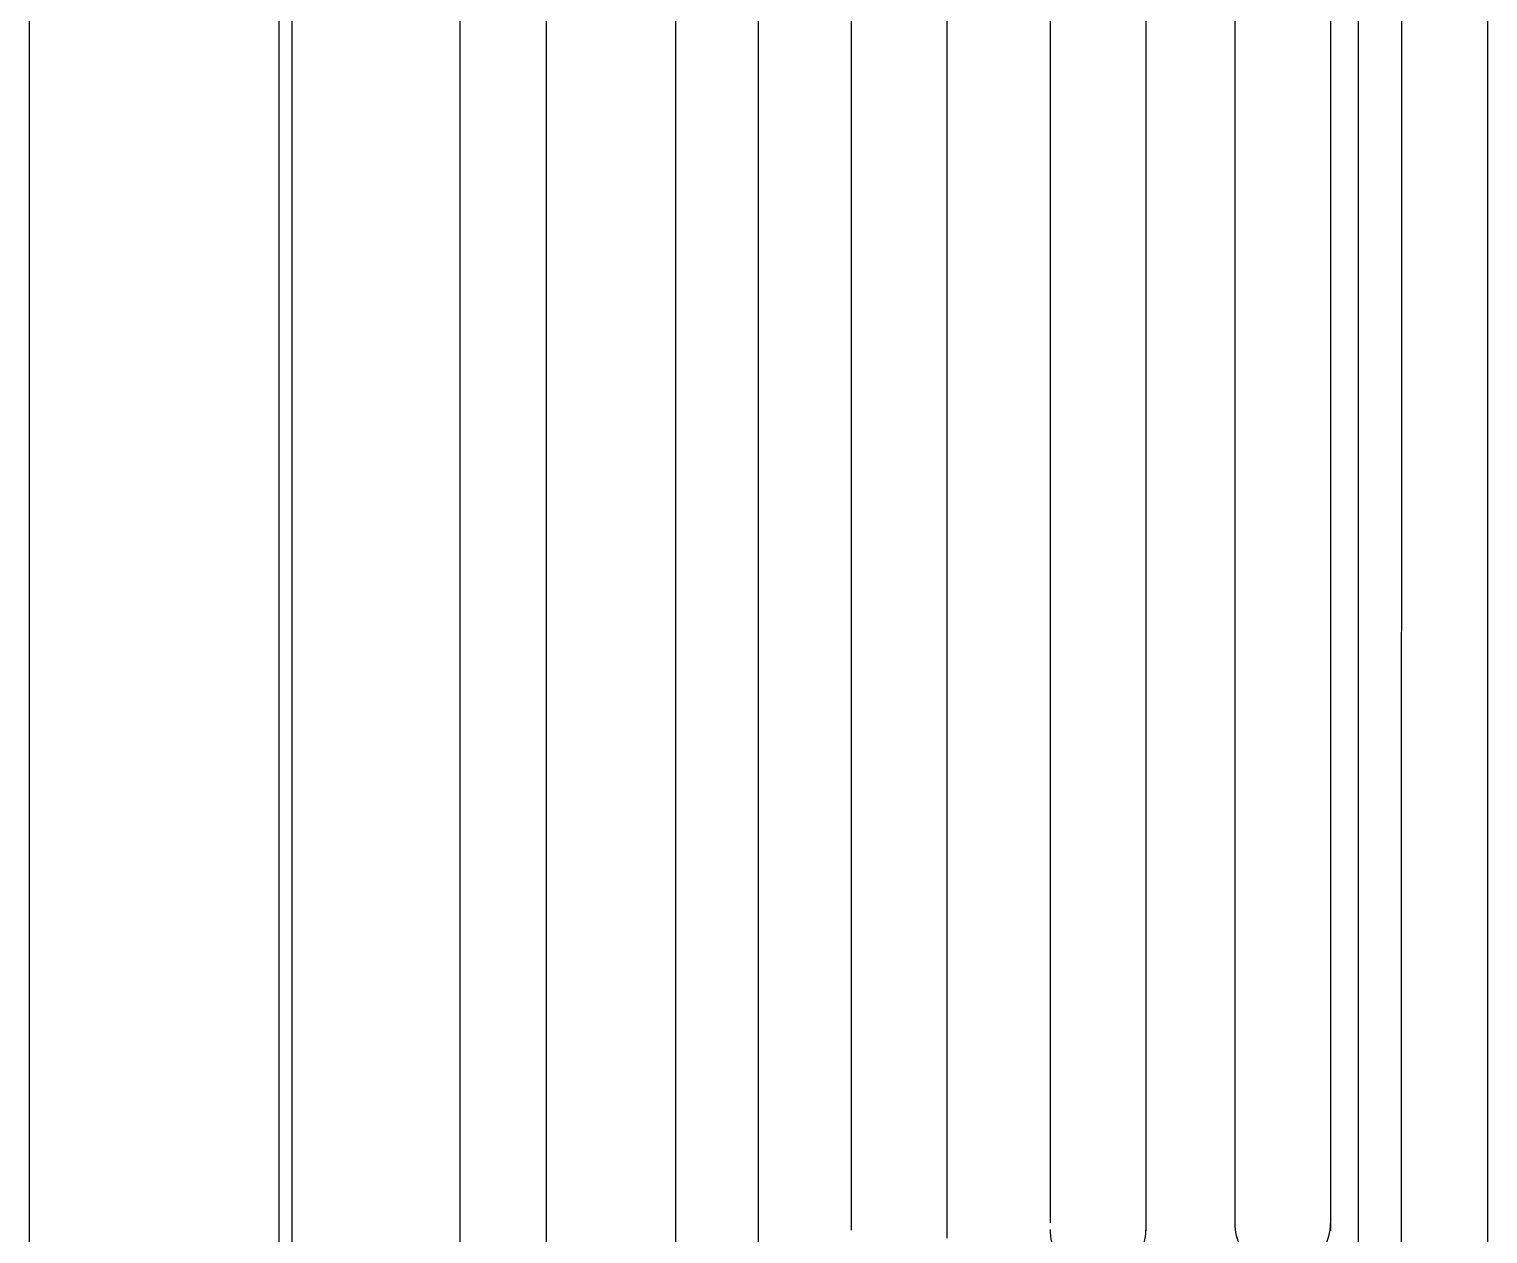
# Model space of a CAD drawing. Header units: metres. Extents: x 282048 to 286905, y 378 to 5723.
# Drawn here: x 283968 to 285321, y 2182 to 3300 of the extents above; entities that cross this region are included whole.
import ezdxf

# ---------------------------------------------------------------- set-up
doc = ezdxf.new("R2010")
doc.units = ezdxf.units.M
for name, color, linetype in [('10', 8, 'Continuous'), ('3', 2, 'Continuous'), ('6', 1, 'Continuous'), ('灰色', 8, 'Continuous')]:
    doc.layers.add(name, color=color, linetype=linetype)

msp = doc.modelspace()

# ---------------------------------------------------------------- linework, layer by layer
at = {"layer": '10'}
for p, q in [((284367.57, 2162.06), (284367.57, 4002.06)), ((284447.57, 2162.06), (284447.57, 3988.94))]:
    msp.add_line(p, q, dxfattribs=at)
at = {"layer": '3'}
msp.add_line((285320.9, 1282.06), (285320.9, 5249.64), dxfattribs=at)
at = {"layer": '6'}
for p, q in [((285200.9, 1282.06), (285200.9, 5249.64)), ((284567.57, 1282.06), (284567.57, 4802.06)), ((284199.57, 1762.06), (284199.57, 4402.06)), ((285241.16, 4246.05), (285240.41, 1657.64)), ((284644.05, 4190.77), (284644.05, 1657.65)), ((284211.57, 1987.4), (284211.57, 4176.98)), ((284914.88, 3915), (284914.88, 2192.36)), ((285003.59, 3916.26), (285003.59, 2184.9)), ((285086.21, 3915), (285086.21, 2192.36)), ((285174.92, 3916.26), (285174.92, 2184.9)), ((284730.37, 3908.41), (284730.37, 2185.78)), ((284819.08, 3909.67), (284819.08, 2178.32))]:
    msp.add_line(p, q, dxfattribs=at)
for centre in [(285130.56, 2191.43), (284959.23, 2185.23)]:
    msp.add_arc(centre, 44.36, 178.79, 0.42, dxfattribs=at)
at = {"layer": '灰色'}
msp.add_line((283967.73, 5249.3), (283967.73, 1762.06), dxfattribs=at)

doc.saveas('drawing.dxf')
